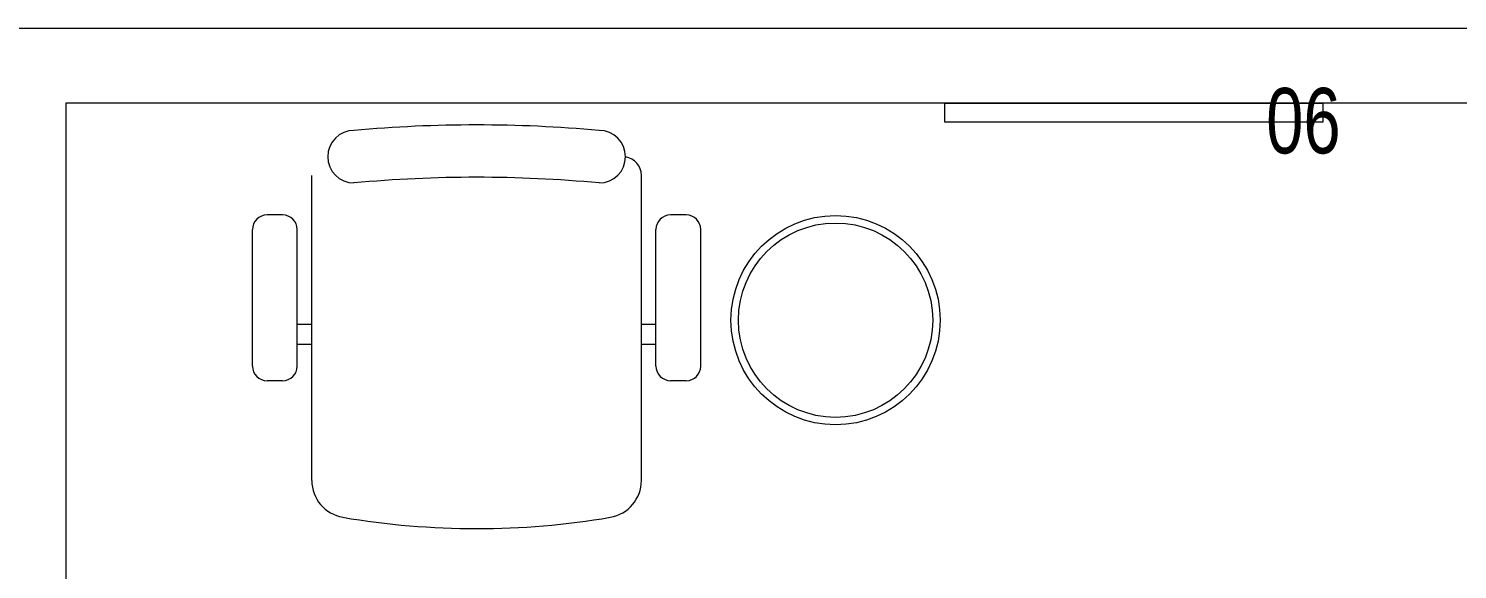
# Model space of a CAD drawing. Header units: inches. Extents: x -246178 to 57169, y -29325 to 19878.
# Drawn here: x 40947 to 42860, y -9471 to -8747 of the extents above; entities that cross this region are included whole.
import ezdxf

# ---------------------------------------------------------------- set-up
doc = ezdxf.new("R2010")
doc.units = ezdxf.units.IN
doc.header["$LTSCALE"] = 25
doc.header["$MEASUREMENT"] = 0
doc.layers.get('0').update_dxf_attribs({"color": 8})
for name, color, linetype, lineweight in [('00-Ground Floor$0$72_EGR_EQP_TAG', 142, 'Continuous', 5), ('00-Ground Floor$0$LOADING', 253, 'Continuous', 5), ('00-Ground Floor$0$NEW Wall', 166, 'Continuous', 5), ('00-Ground Floor$0$Walls', 251, 'Continuous', 5)]:
    doc.layers.add(name, color=color, linetype=linetype, lineweight=lineweight)
doc.styles.add('00-Ground Floor$0$X3G_ENTITY_257CFD', font='swisscl.ttf', dxfattribs={"height": 200})

# ---------------------------------------------------------------- blocks, each defined once
blk = doc.blocks.new('00-Ground Floor$0$WM00001-P')
at = {"layer": '00-Ground Floor$0$LOADING'}
for radius in [0.14, 0.13]:
    blk.add_circle((0, 0), radius, dxfattribs=at)
blk = doc.blocks.new('*X63')
at = {"color": 0}
for p, q in [((5, 3), (5, 3)), ((5, 3), (5, 3)), ((5, 3), (5, 3)), ((5, 3), (5, 3)), ((5, 3), (5, 3)), ((5, 3), (5, 3)), ((5, 3), (5, 3)), ((5, 3), (5, 3)), ((5, 3), (5, 3)), ((5, 3), (5, 3)), ((5, 3), (5, 3)), ((5, 3), (5, 3)), ((5, 3), (5, 3)), ((5, 3), (5, 3)), ((5, 3), (5, 3)), ((5, 3), (5, 3)), ((5, 3), (5, 3)), ((5, 3), (5, 3)), ((5, 3), (5, 3)), ((5, 3), (5, 3)), ((5, 3), (5, 3)), ((5, 3), (5, 3)), ((5, 3), (5, 3)), ((5, 3), (5, 3)), ((5, 3), (5, 3)), ((5, 3), (5, 3)), ((5, 3), (5, 3)), ((5, 3), (5, 3)), ((5, 3), (5, 3)), ((5, 3), (5, 3)), ((5, 3), (5, 3)), ((5, 3), (5, 3)), ((5, 3), (5, 3)), ((5, 3), (5, 3)), ((5, 3), (5, 3)), ((5, 3), (5, 3)), ((5, 3), (5, 3)), ((5, 3), (5, 3)), ((5, 3), (5, 3)), ((5, 3), (5, 3)), ((5, 3), (5, 3)), ((5, 3), (5, 3)), ((5, 3), (5, 3)), ((5, 3), (5, 3)), ((5, 3), (5, 3)), ((5, 3), (5, 3)), ((5, 3), (5, 3)), ((5, 3), (5, 3)), ((5, 3), (5, 3)), ((5, 3), (5, 3)), ((5, 3), (5, 3)), ((5, 3), (5, 3)), ((5, 3), (5, 3)), ((5, 3), (5, 3)), ((5, 3), (5, 3)), ((5, 3), (5, 3)), ((5, 3), (5, 3)), ((5, 3), (5, 3)), ((5, 3), (5, 3)), ((5, 3), (5, 3)), ((5, 3), (5, 3)), ((5, 3), (5, 3)), ((5, 3), (5, 3)), ((5, 3), (5, 3)), ((5, 3), (5, 3)), ((5, 3), (5, 3)), ((6, 3), (5, 3)), ((5, 3), (5, 3)), ((6, 3), (5, 3)), ((5, 3), (5, 3)), ((6, 3), (5, 3)), ((5, 3), (5, 3)), ((6, 3), (5, 3)), ((5, 3), (5, 3)), ((5, 3), (5, 3)), ((5, 3), (5, 3)), ((5, 3), (5, 3)), ((5, 3), (5, 3)), ((5, 3), (5, 3)), ((5, 3), (5, 3)), ((5, 3), (5, 3)), ((5, 3), (5, 3)), ((5, 3), (5, 3)), ((5, 3), (5, 3)), ((5, 3), (5, 3)), ((5, 3), (5, 3)), ((5, 3), (5, 3)), ((5, 3), (5, 3)), ((5, 3), (5, 3)), ((5, 3), (5, 3)), ((5, 3), (5, 3)), ((5, 3), (5, 3)), ((5, 3), (5, 3)), ((5, 3), (5, 3)), ((5, 3), (5, 3)), ((5, 3), (5, 3)), ((6, 3), (6, 3)), ((6, 3), (6, 3)), ((6, 3), (6, 3)), ((6, 3), (6, 3)), ((6, 3), (6, 3)), ((6, 3), (6, 3)), ((6, 3), (6, 3)), ((6, 3), (6, 3)), ((6, 3), (6, 3)), ((6, 3), (6, 3)), ((6, 3), (6, 3)), ((6, 3), (6, 3)), ((6, 3), (6, 3)), ((6, 3), (6, 3)), ((6, 3), (6, 3)), ((6, 3), (6, 3)), ((6, 3), (6, 3)), ((6, 3), (6, 3)), ((6, 3), (6, 3)), ((6, 3), (6, 3)), ((6, 3), (6, 3)), ((6, 3), (6, 3)), ((6, 3), (6, 3)), ((6, 3), (6, 3)), ((6, 3), (6, 3)), ((6, 3), (6, 3)), ((6, 3), (6, 3)), ((6, 3), (6, 3)), ((6, 3), (6, 3)), ((6, 3), (6, 3)), ((6, 3), (6, 3)), ((6, 3), (6, 3)), ((6, 3), (6, 3)), ((6, 3), (6, 3)), ((6, 3), (6, 3)), ((6, 3), (6, 3)), ((6, 3), (6, 3)), ((6, 3), (6, 3)), ((6, 3), (6, 3)), ((6, 3), (6, 3)), ((6, 3), (6, 3)), ((6, 3), (6, 3)), ((6, 3), (6, 3)), ((6, 3), (6, 3)), ((6, 3), (6, 3)), ((6, 3), (6, 3)), ((6, 3), (6, 3)), ((6, 3), (6, 3)), ((6, 3), (6, 3)), ((6, 3), (6, 3)), ((6, 3), (6, 3)), ((6, 3), (6, 3)), ((6, 3), (6, 3)), ((6, 3), (6, 3)), ((6, 3), (6, 3)), ((6, 3), (6, 3)), ((6, 3), (6, 3)), ((6, 3), (6, 3)), ((6, 3), (6, 3)), ((6, 3), (6, 3)), ((6, 3), (6, 3)), ((6, 3), (6, 3)), ((6, 3), (6, 3)), ((6, 3), (6, 3)), ((6, 3), (6, 3)), ((6, 3), (6, 3)), ((6, 3), (6, 3)), ((6, 3), (6, 3)), ((6, 3), (6, 3)), ((6, 3), (6, 3)), ((6, 3), (6, 3)), ((6, 3), (6, 3)), ((6, 3), (6, 3)), ((6, 3), (6, 3)), ((6, 3), (6, 3)), ((6, 3), (6, 3)), ((6, 3), (6, 3)), ((6, 3), (6, 3)), ((6, 3), (6, 3)), ((6, 3), (6, 3)), ((6, 3), (6, 3)), ((6, 3), (6, 3)), ((6, 3), (6, 3)), ((6, 3), (6, 3)), ((6, 3), (6, 3)), ((6, 3), (6, 3)), ((6, 3), (6, 3)), ((6, 3), (6, 3)), ((6, 3), (6, 3)), ((6, 3), (6, 3)), ((6, 3), (6, 3)), ((6, 3), (6, 3)), ((6, 3), (6, 3)), ((6, 3), (6, 3)), ((6, 3), (6, 3)), ((6, 3), (6, 3)), ((6, 3), (6, 3)), ((6, 3), (6, 3)), ((6, 3), (6, 3)), ((6, 3), (6, 3)), ((6, 3), (6, 3)), ((6, 3), (6, 3)), ((6, 3), (6, 3)), ((6, 3), (6, 3)), ((6, 3), (6, 3)), ((6, 3), (6, 3)), ((6, 3), (6, 3)), ((6, 3), (6, 3)), ((6, 3), (6, 3)), ((6, 3), (6, 3)), ((6, 3), (6, 3)), ((6, 3), (6, 3)), ((6, 3), (6, 3)), ((6, 3), (6, 3)), ((6, 3), (6, 3)), ((6, 3), (6, 3)), ((6, 3), (6, 3)), ((6, 3), (6, 3)), ((6, 3), (6, 3)), ((6, 3), (6, 3)), ((6, 3), (6, 3)), ((6, 3), (6, 3)), ((6, 3), (6, 3)), ((6, 3), (6, 3)), ((6, 3), (6, 3)), ((6, 3), (6, 3)), ((6, 3), (6, 3)), ((6, 3), (6, 3)), ((6, 3), (6, 3)), ((6, 3), (6, 3)), ((6, 3), (6, 3)), ((6, 3), (6, 3)), ((6, 3), (6, 3)), ((6, 3), (6, 3)), ((6, 3), (6, 3)), ((6, 3), (6, 3)), ((6, 3), (6, 3)), ((6, 3), (6, 3)), ((6, 3), (6, 3)), ((6, 3), (6, 3)), ((6, 3), (6, 3)), ((6, 3), (6, 3)), ((6, 3), (6, 3)), ((6, 3), (6, 3)), ((6, 3), (6, 3)), ((6, 3), (6, 3)), ((6, 3), (6, 3)), ((6, 3), (6, 3)), ((6, 3), (6, 3)), ((6, 3), (6, 3)), ((6, 3), (6, 3)), ((6, 3), (6, 3)), ((6, 3), (6, 3)), ((6, 3), (6, 3)), ((6, 3), (6, 3)), ((6, 3), (6, 3)), ((6, 3), (6, 3)), ((6, 3), (6, 3)), ((6, 3), (6, 3)), ((6, 3), (6, 3)), ((6, 3), (6, 3)), ((6, 3), (6, 3)), ((6, 3), (6, 3)), ((6, 3), (6, 3)), ((6, 3), (6, 3)), ((6, 3), (6, 3)), ((6, 3), (6, 3)), ((6, 3), (6, 3)), ((6, 3), (6, 3)), ((6, 3), (6, 3)), ((6, 3), (6, 3)), ((6, 3), (6, 3)), ((6, 3), (6, 3)), ((6, 3), (6, 3)), ((6, 3), (6, 3)), ((6, 3), (6, 3)), ((6, 3), (6, 3)), ((6, 3), (6, 3)), ((6, 3), (6, 3)), ((6, 3), (6, 3)), ((6, 3), (6, 3)), ((6, 3), (6, 3)), ((6, 3), (6, 3)), ((6, 3), (6, 3)), ((6, 3), (6, 3)), ((6, 3), (6, 3)), ((6, 3), (6, 3)), ((6, 3), (6, 3)), ((6, 3), (6, 3)), ((6, 3), (6, 3)), ((6, 3), (6, 3)), ((6, 3), (6, 3)), ((6, 3), (6, 3)), ((6, 3), (6, 3)), ((6, 3), (6, 3)), ((6, 3), (6, 3)), ((6, 3), (6, 3)), ((6, 3), (6, 3)), ((6, 3), (6, 3)), ((6, 3), (6, 3)), ((6, 3), (6, 3)), ((6, 3), (6, 3)), ((6, 3), (6, 3)), ((6, 3), (6, 3)), ((6, 3), (5, 3)), ((6, 3), (5, 3)), ((6, 3), (5, 3)), ((6, 3), (5, 3)), ((6, 3), (5, 3)), ((6, 3), (6, 3)), ((6, 3), (6, 3)), ((6, 3), (6, 3)), ((6, 3), (6, 3)), ((6, 3), (6, 3)), ((6, 3), (6, 3)), ((6, 3), (6, 3)), ((6, 3), (6, 3)), ((6, 3), (6, 3)), ((6, 3), (6, 3)), ((6, 3), (6, 3)), ((6, 3), (6, 3)), ((6, 3), (6, 3)), ((6, 3), (6, 3)), ((6, 3), (6, 3)), ((6, 3), (6, 3)), ((6, 3), (6, 3)), ((6, 3), (6, 3)), ((6, 3), (6, 3)), ((6, 3), (6, 3)), ((6, 3), (6, 3)), ((6, 3), (6, 3)), ((6, 3), (6, 3)), ((6, 3), (6, 3)), ((6, 3), (6, 3)), ((6, 3), (6, 3)), ((6, 3), (6, 3)), ((6, 3), (6, 3)), ((6, 3), (6, 3)), ((6, 3), (6, 3)), ((6, 3), (6, 3)), ((6, 3), (6, 3)), ((6, 3), (6, 3)), ((6, 3), (6, 3)), ((6, 3), (6, 3)), ((6, 3), (6, 3)), ((6, 3), (6, 3)), ((6, 3), (6, 3)), ((6, 3), (6, 3)), ((6, 3), (6, 3)), ((6, 3), (6, 3)), ((6, 3), (6, 3)), ((6, 3), (6, 3)), ((6, 3), (6, 3)), ((6, 3), (6, 3)), ((6, 3), (6, 3)), ((6, 3), (6, 3)), ((6, 3), (6, 3)), ((6, 3), (6, 3)), ((6, 3), (6, 3)), ((6, 3), (6, 3)), ((6, 3), (6, 3)), ((6, 3), (6, 3)), ((6, 3), (6, 3)), ((6, 3), (6, 3)), ((6, 3), (6, 3)), ((6, 3), (6, 3)), ((6, 3), (6, 3)), ((6, 3), (6, 3)), ((6, 3), (6, 3)), ((6, 3), (6, 3)), ((6, 3), (6, 3)), ((6, 3), (6, 3)), ((6, 3), (6, 3)), ((6, 3), (6, 3)), ((6, 3), (6, 3)), ((6, 3), (6, 3)), ((6, 3), (6, 3)), ((6, 3), (6, 3)), ((6, 3), (6, 3)), ((6, 3), (6, 3)), ((6, 3), (6, 3)), ((6, 3), (6, 3)), ((6, 3), (6, 3)), ((6, 3), (6, 3)), ((6, 3), (6, 3)), ((6, 3), (6, 3)), ((6, 3), (6, 3)), ((6, 3), (6, 3)), ((6, 3), (6, 3)), ((6, 3), (6, 3)), ((6, 3), (6, 3)), ((6, 3), (6, 3)), ((6, 3), (6, 3)), ((6, 3), (6, 3)), ((6, 3), (6, 3)), ((6, 3), (6, 3)), ((6, 3), (6, 3)), ((6, 3), (6, 3)), ((6, 3), (6, 3)), ((6, 3), (6, 3)), ((6, 3), (6, 3)), ((6, 3), (6, 3)), ((6, 3), (6, 3)), ((6, 3), (6, 3)), ((6, 3), (6, 3)), ((6, 3), (6, 3)), ((6, 3), (6, 3)), ((6, 3), (6, 3)), ((6, 3), (6, 3)), ((6, 3), (6, 3)), ((6, 3), (6, 3)), ((6, 3), (6, 3)), ((6, 3), (6, 3)), ((6, 3), (6, 3)), ((6, 3), (6, 3)), ((6, 3), (6, 3)), ((6, 3), (6, 3)), ((6, 3), (6, 3)), ((6, 3), (6, 3)), ((6, 3), (6, 3)), ((6, 3), (6, 3)), ((6, 3), (6, 3)), ((6, 3), (6, 3)), ((6, 3), (6, 3)), ((6, 3), (6, 3)), ((6, 3), (6, 3)), ((6, 3), (6, 3)), ((6, 3), (6, 3)), ((6, 3), (6, 3)), ((6, 3), (6, 3)), ((6, 3), (6, 3)), ((6, 3), (6, 3)), ((6, 3), (6, 3)), ((6, 3), (6, 3)), ((6, 3), (6, 3)), ((6, 3), (6, 3)), ((6, 3), (6, 3)), ((6, 3), (6, 3)), ((6, 3), (6, 3)), ((6, 3), (6, 3)), ((6, 3), (6, 3)), ((6, 3), (6, 3)), ((6, 3), (6, 3)), ((6, 3), (6, 3)), ((6, 3), (6, 3)), ((6, 3), (6, 3)), ((6, 3), (6, 3)), ((6, 3), (6, 3)), ((6, 3), (6, 3)), ((6, 3), (6, 3)), ((6, 3), (6, 3)), ((6, 3), (6, 3)), ((6, 3), (6, 3)), ((6, 3), (6, 3)), ((6, 3), (6, 3)), ((6, 3), (6, 3)), ((6, 3), (6, 3)), ((6, 3), (6, 3)), ((6, 3), (6, 3)), ((6, 3), (6, 3)), ((6, 3), (6, 3)), ((6, 3), (6, 3)), ((6, 3), (6, 3)), ((6, 3), (6, 3)), ((6, 3), (6, 3)), ((6, 3), (6, 3)), ((6, 3), (6, 3)), ((6, 3), (6, 3)), ((6, 3), (6, 3)), ((6, 3), (6, 3)), ((6, 3), (6, 3)), ((6, 3), (6, 3)), ((6, 3), (6, 3)), ((6, 3), (6, 3)), ((6, 3), (6, 3)), ((6, 3), (6, 3)), ((6, 3), (6, 3)), ((6, 3), (6, 3)), ((6, 3), (6, 3)), ((6, 3), (6, 3)), ((6, 3), (6, 3)), ((6, 3), (6, 3)), ((6, 3), (6, 3)), ((6, 3), (6, 3)), ((6, 3), (6, 3)), ((6, 3), (6, 3)), ((6, 3), (6, 3)), ((6, 3), (6, 3)), ((6, 3), (6, 3)), ((6, 3), (6, 3)), ((6, 3), (6, 3)), ((6, 3), (6, 3)), ((6, 3), (6, 3)), ((6, 3), (6, 3)), ((6, 3), (6, 3)), ((6, 3), (6, 3)), ((6, 3), (6, 3)), ((6, 3), (6, 3)), ((6, 3), (6, 3)), ((6, 3), (6, 3)), ((6, 3), (6, 3)), ((6, 3), (6, 3)), ((6, 3), (6, 3)), ((6, 3), (6, 3)), ((6, 3), (6, 3)), ((6, 3), (6, 3)), ((6, 3), (6, 3)), ((6, 3), (6, 3)), ((6, 3), (6, 3)), ((6, 3), (6, 3)), ((6, 3), (6, 3)), ((6, 3), (6, 3)), ((6, 3), (6, 3)), ((6, 3), (6, 3)), ((6, 3), (6, 3)), ((6, 3), (6, 3)), ((6, 3), (6, 3)), ((6, 3), (6, 3)), ((6, 3), (6, 3)), ((6, 3), (6, 3)), ((6, 3), (6, 3)), ((6, 3), (6, 3)), ((6, 3), (6, 3)), ((6, 3), (6, 3)), ((6, 3), (6, 3)), ((6, 3), (6, 3)), ((6, 3), (6, 3)), ((6, 3), (6, 3)), ((6, 3), (6, 3)), ((6, 3), (6, 3)), ((6, 3), (6, 3)), ((6, 3), (6, 3)), ((6, 3), (6, 3)), ((6, 3), (6, 3)), ((6, 3), (6, 3)), ((6, 3), (6, 3)), ((6, 3), (6, 3)), ((6, 3), (6, 3)), ((6, 3), (6, 3)), ((6, 3), (6, 3)), ((6, 3), (6, 3)), ((6, 3), (6, 3)), ((6, 3), (6, 3)), ((6, 3), (6, 3)), ((6, 3), (6, 3)), ((6, 3), (6, 3)), ((6, 3), (6, 3)), ((6, 3), (6, 3)), ((6, 3), (6, 3)), ((6, 3), (6, 3)), ((6, 3), (6, 3)), ((6, 3), (6, 3)), ((6, 3), (6, 3)), ((6, 3), (6, 3)), ((6, 3), (6, 3)), ((6, 3), (6, 3)), ((6, 3), (6, 3)), ((6, 3), (6, 3)), ((6, 3), (6, 3)), ((6, 3), (6, 3)), ((6, 3), (6, 3)), ((6, 3), (6, 3)), ((6, 3), (6, 3)), ((6, 3), (6, 3)), ((6, 3), (6, 3)), ((6, 3), (6, 3)), ((6, 3), (6, 3)), ((6, 3), (6, 3)), ((6, 3), (6, 3)), ((6, 3), (6, 3)), ((6, 3), (6, 3)), ((6, 3), (6, 3)), ((6, 3), (6, 3)), ((6, 3), (6, 3)), ((6, 3), (6, 3)), ((6, 3), (6, 3)), ((6, 3), (6, 3)), ((6, 3), (6, 3)), ((6, 3), (6, 3)), ((6, 3), (6, 3)), ((6, 3), (6, 3)), ((6, 3), (6, 3)), ((6, 3), (6, 3)), ((6, 3), (6, 3)), ((6, 3), (6, 3)), ((6, 3), (6, 3)), ((6, 3), (6, 3)), ((6, 3), (6, 3)), ((6, 3), (6, 3)), ((6, 3), (6, 3)), ((6, 3), (6, 3)), ((6, 3), (6, 3)), ((6, 3), (6, 3)), ((6, 3), (6, 3)), ((6, 3), (6, 3)), ((6, 3), (6, 3)), ((6, 3), (6, 3)), ((6, 3), (6, 3)), ((6, 3), (6, 3)), ((6, 3), (6, 3)), ((6, 3), (6, 3)), ((6, 3), (6, 3)), ((6, 3), (6, 3)), ((6, 3), (6, 3)), ((6, 3), (6, 3)), ((6, 3), (6, 3)), ((6, 3), (6, 3)), ((6, 3), (6, 3)), ((6, 3), (6, 3)), ((6, 3), (6, 3)), ((6, 3), (6, 3)), ((6, 3), (6, 3)), ((6, 3), (6, 3)), ((6, 3), (6, 3)), ((6, 3), (6, 3)), ((6, 3), (6, 3)), ((6, 3), (6, 3)), ((6, 3), (6, 3)), ((6, 3), (6, 3)), ((6, 3), (6, 3)), ((6, 3), (6, 3)), ((6, 3), (6, 3)), ((6, 3), (6, 3)), ((6, 3), (6, 3)), ((6, 3), (6, 3)), ((6, 3), (6, 3))]:
    blk.add_line(p, q, dxfattribs=at)
blk = doc.blocks.new('*X64')
at = {"color": 0}
for p, q in [((13, 1), (13, 1)), ((13, 1), (13, 1)), ((13, 1), (13, 1)), ((13, 1), (13, 1)), ((13, 1), (13, 1)), ((13, 1), (13, 1)), ((13, 1), (13, 1)), ((13, 1), (13, 1)), ((13, 1), (13, 1)), ((13, 1), (13, 1)), ((13, 1), (13, 1)), ((13, 1), (13, 1)), ((13, 1), (13, 1)), ((13, 1), (13, 1)), ((13, 1), (13, 1)), ((13, 1), (14, 1)), ((13, 1), (14, 1)), ((13, 1), (14, 1)), ((13, 1), (13, 1)), ((13, 1), (13, 1)), ((13, 1), (13, 1)), ((13, 1), (13, 1)), ((13, 1), (13, 1)), ((13, 1), (13, 1)), ((13, 1), (13, 1)), ((13, 1), (13, 1)), ((13, 1), (13, 1)), ((13, 1), (13, 1)), ((13, 1), (13, 1)), ((13, 1), (13, 1)), ((13, 1), (13, 1)), ((13, 1), (13, 1)), ((13, 1), (13, 1)), ((13, 1), (13, 1)), ((13, 1), (13, 1)), ((13, 1), (13, 1)), ((13, 1), (13, 1)), ((13, 1), (13, 1)), ((13, 1), (13, 1)), ((13, 1), (13, 1)), ((13, 1), (13, 1)), ((13, 1), (13, 1)), ((13, 1), (13, 1)), ((13, 1), (13, 1)), ((13, 1), (13, 1)), ((13, 1), (13, 1)), ((13, 1), (13, 1)), ((13, 1), (13, 1)), ((13, 1), (13, 1)), ((13, 1), (13, 1)), ((13, 1), (13, 1)), ((13, 1), (13, 1)), ((13, 1), (13, 1)), ((13, 1), (13, 1)), ((13, 1), (13, 1)), ((13, 1), (13, 1)), ((13, 1), (13, 1)), ((13, 1), (13, 1)), ((13, 1), (13, 1)), ((13, 1), (13, 1)), ((13, 1), (13, 1)), ((13, 1), (13, 1)), ((13, 1), (13, 1)), ((13, 1), (13, 1)), ((13, 1), (13, 1)), ((13, 1), (13, 1)), ((13, 1), (13, 1)), ((13, 1), (13, 1)), ((13, 1), (13, 1)), ((13, 1), (13, 1)), ((13, 1), (13, 1)), ((13, 1), (13, 1)), ((13, 1), (13, 1)), ((13, 1), (13, 1)), ((13, 1), (13, 1)), ((13, 1), (13, 1)), ((13, 1), (13, 1)), ((13, 1), (13, 1)), ((13, 1), (13, 1)), ((13, 1), (13, 1)), ((13, 1), (13, 1)), ((13, 1), (13, 1)), ((13, 1), (13, 1)), ((13, 1), (13, 1)), ((13, 1), (13, 1)), ((13, 1), (13, 1)), ((13, 1), (13, 1)), ((13, 1), (13, 1)), ((13, 1), (13, 1)), ((13, 1), (13, 1)), ((13, 1), (13, 1)), ((13, 1), (13, 1)), ((13, 1), (13, 1)), ((13, 1), (13, 1)), ((13, 1), (13, 1)), ((13, 1), (13, 1)), ((13, 1), (13, 1)), ((13, 1), (13, 1)), ((13, 1), (13, 1)), ((13, 1), (13, 1)), ((13, 1), (13, 1)), ((13, 1), (13, 1)), ((13, 1), (13, 1)), ((13, 1), (13, 1)), ((13, 1), (13, 1)), ((13, 1), (13, 1)), ((13, 1), (13, 1)), ((13, 1), (13, 1)), ((13, 1), (13, 1)), ((13, 1), (13, 1)), ((13, 1), (13, 1)), ((13, 1), (13, 1)), ((13, 1), (13, 1)), ((13, 1), (13, 1)), ((13, 1), (13, 1)), ((13, 1), (13, 1)), ((13, 1), (13, 1)), ((13, 1), (13, 1)), ((13, 1), (13, 1)), ((13, 1), (13, 1)), ((13, 1), (13, 1)), ((13, 1), (13, 1)), ((13, 1), (13, 1)), ((13, 1), (14, 1)), ((13, 0), (13, 0)), ((13, 0), (13, 0)), ((13, 0), (13, 0)), ((13, 0), (13, 0)), ((13, 0), (13, 0)), ((13, 0), (13, 0)), ((13, 0), (13, 0)), ((13, 0), (13, 0)), ((13, 0), (13, 0)), ((13, 0), (13, 0)), ((13, 0), (13, 0)), ((13, 0), (13, 0)), ((13, 0), (13, 0)), ((13, 0), (13, 0)), ((13, 0), (13, 0)), ((13, 0), (13, 0)), ((13, 0), (13, 0)), ((13, 0), (13, 0)), ((13, 0), (13, 0)), ((13, 0), (13, 0)), ((13, 0), (13, 0)), ((13, 0), (13, 0)), ((13, 0), (13, 0)), ((13, 0), (13, 0)), ((13, 0), (13, 0)), ((13, 0), (13, 0)), ((13, 0), (13, 0)), ((13, 0), (13, 0)), ((13, 0), (13, 0)), ((13, 0), (13, 0)), ((13, 0), (13, 0)), ((13, 0), (13, 0)), ((13, 0), (13, 0)), ((13, 0), (13, 0)), ((13, 0), (13, 0)), ((13, 0), (13, 0)), ((13, 0), (13, 0)), ((13, 0), (13, 0)), ((13, 0), (13, 0)), ((13, 0), (13, 0)), ((13, 0), (13, 0)), ((13, 0), (13, 0)), ((13, 0), (13, 0)), ((13, 0), (13, 0)), ((13, 0), (13, 0)), ((13, 0), (13, 0)), ((13, 0), (13, 0)), ((13, 0), (13, 0)), ((13, 0), (14, 0)), ((13, 0), (14, 0)), ((13, 0), (13, 0)), ((13, 0), (14, 0)), ((14, 1), (14, 1)), ((14, 1), (14, 1)), ((14, 1), (14, 1)), ((14, 1), (14, 1)), ((14, 1), (14, 1)), ((14, 1), (14, 1)), ((14, 1), (14, 1)), ((14, 1), (14, 1)), ((14, 1), (14, 1)), ((14, 1), (14, 1)), ((14, 1), (14, 1)), ((14, 1), (14, 1)), ((14, 1), (14, 1)), ((14, 1), (14, 1)), ((14, 1), (14, 1)), ((14, 1), (14, 1)), ((14, 1), (14, 1)), ((14, 1), (14, 1)), ((14, 1), (14, 1)), ((14, 1), (14, 1)), ((14, 1), (14, 1)), ((14, 1), (14, 1)), ((14, 1), (14, 1)), ((14, 1), (14, 1)), ((14, 1), (14, 1)), ((14, 1), (14, 1)), ((14, 1), (14, 1)), ((14, 1), (14, 1)), ((14, 1), (14, 1)), ((14, 1), (14, 1)), ((14, 1), (14, 1)), ((14, 1), (14, 1)), ((14, 1), (14, 1)), ((14, 1), (14, 1)), ((14, 1), (14, 1)), ((14, 1), (14, 1)), ((14, 1), (14, 1)), ((14, 1), (14, 1)), ((14, 1), (14, 1)), ((14, 1), (14, 1)), ((14, 1), (14, 1)), ((14, 1), (14, 1)), ((14, 1), (14, 1)), ((14, 1), (14, 1)), ((14, 1), (14, 1)), ((14, 1), (14, 1)), ((14, 1), (14, 1)), ((14, 1), (14, 1)), ((14, 1), (14, 1)), ((14, 1), (14, 1)), ((14, 1), (14, 1)), ((14, 1), (14, 1)), ((14, 1), (14, 1)), ((14, 1), (14, 1)), ((14, 1), (14, 1)), ((14, 1), (14, 1)), ((14, 1), (14, 1)), ((14, 1), (14, 1)), ((14, 1), (14, 1)), ((14, 1), (14, 1)), ((14, 1), (14, 1)), ((14, 1), (14, 1)), ((14, 1), (14, 1)), ((14, 1), (14, 1)), ((14, 1), (14, 1)), ((14, 1), (14, 1)), ((14, 1), (14, 1)), ((14, 1), (14, 1)), ((14, 1), (14, 1)), ((14, 1), (14, 1)), ((14, 1), (14, 1)), ((14, 1), (14, 1)), ((14, 1), (14, 1)), ((14, 1), (14, 1)), ((14, 1), (14, 1)), ((14, 1), (14, 1)), ((14, 1), (14, 1)), ((14, 1), (14, 1)), ((14, 1), (14, 1)), ((14, 1), (14, 1)), ((14, 1), (14, 1)), ((14, 1), (14, 1)), ((14, 1), (14, 1)), ((14, 1), (14, 1)), ((14, 1), (14, 1)), ((14, 1), (14, 1)), ((14, 1), (14, 1)), ((14, 1), (14, 1)), ((14, 1), (14, 1)), ((14, 1), (14, 1)), ((14, 1), (14, 1)), ((14, 1), (14, 1)), ((14, 1), (14, 1)), ((14, 1), (14, 1)), ((14, 0), (14, 0)), ((14, 0), (14, 0)), ((14, 0), (14, 0)), ((14, 0), (14, 0)), ((14, 0), (14, 0)), ((14, 0), (14, 0)), ((14, 0), (14, 0)), ((14, 0), (14, 0)), ((14, 0), (14, 0)), ((14, 0), (14, 0)), ((14, 0), (14, 0)), ((14, 0), (14, 0)), ((14, 0), (14, 0)), ((14, 0), (14, 0)), ((14, 0), (14, 0)), ((14, 0), (14, 0)), ((14, 0), (14, 0)), ((14, 0), (14, 0)), ((14, 0), (14, 0)), ((14, 0), (14, 0)), ((14, 0), (14, 0)), ((14, 0), (14, 0)), ((14, 0), (14, 0)), ((14, 0), (14, 0)), ((14, 0), (14, 0)), ((14, 0), (14, 0)), ((14, 0), (14, 0)), ((14, 0), (14, 0)), ((14, 0), (14, 0)), ((14, 0), (14, 0)), ((14, 0), (14, 0)), ((14, 0), (14, 0)), ((14, 0), (14, 0)), ((14, 0), (14, 0)), ((14, 0), (14, 0)), ((14, 0), (14, 0)), ((14, 0), (14, 0)), ((14, 0), (14, 0)), ((14, 0), (14, 0)), ((14, 0), (14, 0)), ((14, 0), (14, 0)), ((14, 0), (14, 0)), ((14, 0), (14, 0)), ((14, 0), (14, 0)), ((14, 0), (14, 0)), ((14, 0), (14, 0)), ((14, 0), (14, 0)), ((14, 0), (14, 0)), ((13, 0), (13, 0)), ((13, 0), (14, 0)), ((13, 0), (13, 0)), ((13, 0), (14, 0)), ((13, 0), (13, 0)), ((13, 0), (14, 0)), ((13, 0), (13, 0)), ((13, 0), (13, 0)), ((13, 0), (13, 0)), ((13, 0), (13, 0)), ((13, 0), (14, 0)), ((13, 0), (13, 0)), ((13, 0), (14, 0)), ((13, 0), (13, 0)), ((13, 0), (14, 0)), ((13, 0), (13, 0)), ((13, 0), (14, 0)), ((13, 0), (13, 0)), ((13, 0), (14, 0)), ((13, 0), (13, 0)), ((13, 0), (14, 0)), ((13, 0), (13, 0)), ((13, 0), (14, 0)), ((13, 0), (13, 0)), ((13, 0), (13, 0)), ((13, 0), (13, 0)), ((13, 0), (14, 0)), ((13, 0), (13, 0)), ((13, 0), (14, 0)), ((13, 0), (13, 0)), ((13, 0), (14, 0)), ((13, 0), (13, 0)), ((13, 0), (14, 0)), ((13, 0), (13, 0)), ((13, 0), (13, 0)), ((13, 0), (13, 0)), ((13, 0), (13, 0)), ((13, 0), (13, 0)), ((13, 0), (13, 0)), ((13, 0), (13, 0)), ((13, 0), (13, 0)), ((13, 0), (13, 0)), ((13, 0), (13, 0)), ((13, 0), (13, 0)), ((13, 0), (13, 0)), ((13, 0), (13, 0)), ((13, 0), (13, 0)), ((13, 0), (13, 0)), ((13, 0), (13, 0)), ((13, 0), (13, 0)), ((13, 0), (13, 0)), ((13, 0), (13, 0)), ((13, 0), (13, 0)), ((13, 0), (13, 0)), ((13, 0), (13, 0)), ((13, 0), (13, 0)), ((13, 0), (13, 0)), ((13, 0), (13, 0)), ((13, 0), (13, 0)), ((13, 0), (13, 0)), ((13, 0), (13, 0)), ((13, 0), (13, 0)), ((13, 0), (13, 0)), ((13, 0), (13, 0)), ((13, -1), (13, -1)), ((13, -1), (13, -1)), ((13, -1), (13, -1)), ((13, -1), (13, -1)), ((13, -1), (13, -1)), ((13, -1), (14, -1)), ((13, -1), (13, -1)), ((14, 0), (14, 0)), ((14, 0), (14, 0)), ((14, 0), (14, 0)), ((14, 0), (14, 0)), ((14, 0), (14, 0)), ((14, 0), (14, 0)), ((14, 0), (14, 0)), ((14, 0), (14, 0)), ((14, 0), (14, 0)), ((14, 0), (14, 0)), ((14, 0), (14, 0)), ((14, 0), (14, 0)), ((14, 0), (14, 0)), ((14, 0), (14, 0)), ((14, 0), (14, 0)), ((13, 0), (14, 0)), ((14, 0), (14, 0)), ((14, 0), (14, 0)), ((14, 0), (14, 0)), ((14, 0), (14, 0)), ((14, 0), (14, 0)), ((14, 0), (14, 0)), ((14, 0), (14, 0)), ((14, 0), (14, 0)), ((14, 0), (14, 0)), ((14, 0), (14, 0)), ((14, 0), (14, 0)), ((14, 0), (14, 0)), ((14, 0), (14, 0)), ((14, 0), (14, 0)), ((14, 0), (14, 0)), ((14, 0), (14, 0)), ((14, 0), (14, 0)), ((14, 0), (14, 0)), ((14, 0), (14, 0)), ((14, 0), (14, 0)), ((14, 0), (14, 0)), ((14, 0), (14, 0)), ((14, 0), (14, 0)), ((14, 0), (14, 0)), ((14, 0), (14, 0)), ((14, 0), (14, 0)), ((14, 0), (14, 0)), ((14, 0), (14, 0)), ((14, 0), (14, 0)), ((14, 0), (14, 0)), ((14, 0), (14, 0)), ((14, 0), (14, 0)), ((14, 0), (14, 0)), ((14, 0), (14, 0)), ((14, -1), (14, -1)), ((14, -1), (14, -1)), ((14, -1), (14, -1)), ((14, -1), (14, -1)), ((14, -1), (14, -1))]:
    blk.add_line(p, q, dxfattribs=at)
blk = doc.blocks.new('00-Ground Floor$0$GF21018-P')
at = {"color": 0}
for p, q in [((-0.2207, 0.4756), (-0.2207, 0.0675)), ((0.2205, 0.4756), (0.2205, 0.0675)), ((-0.2806, 0.3422), (-0.2598, 0.3422)), ((0.2596, 0.3422), (0.2804, 0.3422)), ((-0.3002, 0.3226), (-0.3002, 0.14)), ((-0.2402, 0.3226), (-0.2402, 0.14)), ((0.24, 0.3226), (0.24, 0.14)), ((0.3, 0.3226), (0.3, 0.14)), ((-0.2402, 0.2937), (-0.2207, 0.2937)), ((0.2205, 0.2937), (0.24, 0.2937)), ((-0.2402, 0.2671), (-0.2207, 0.2671)), ((0.2205, 0.2671), (0.24, 0.2671)), ((-0.2806, 0.1204), (-0.2598, 0.1204)), ((0.2596, 0.1204), (0.2804, 0.1204))]:
    blk.add_line(p, q, dxfattribs=at)
for points in [[(0.24, 0.2937), (0.24, 0.2937), (0.24, 0.2937), (0.24, 0.2937), (0.24, 0.2937), (0.24, 0.2937), (0.24, 0.2937), (0.24, 0.2937), (0.24, 0.2937), (0.24, 0.2937), (0.24, 0.2937), (0.24, 0.2937), (0.24, 0.2937), (0.24, 0.2937), (0.24, 0.2937), (0.24, 0.2937), (0.24, 0.2937), (0.24, 0.2937), (0.24, 0.2937), (0.24, 0.2937), (0.24, 0.2937), (0.24, 0.2937), (0.24, 0.2937), (0.24, 0.2937), (0.24, 0.2937), (0.24, 0.2937), (0.24, 0.2937), (0.24, 0.2937), (0.24, 0.2937), (0.24, 0.2937), (0.24, 0.2937), (0.24, 0.2937), (0.24, 0.2937), (0.24, 0.2937), (0.24, 0.2937), (0.24, 0.2937), (0.24, 0.2937), (0.24, 0.2937), (0.24, 0.2937), (0.24, 0.2937), (0.24, 0.2937), (0.24, 0.2937), (0.24, 0.2937), (0.24, 0.2937), (0.24, 0.2937), (0.24, 0.2937), (0.24, 0.2937), (0.24, 0.2937), (0.24, 0.2937), (0.24, 0.2937), (0.24, 0.2937), (0.24, 0.2937), (0.24, 0.2937), (0.24, 0.2937), (0.24, 0.2937), (0.24, 0.2937), (0.24, 0.2937), (0.24, 0.2937), (0.24, 0.2937), (0.24, 0.2937), (0.24, 0.2937), (0.24, 0.2937), (0.24, 0.2937), (0.24, 0.2937), (0.24, 0.2937), (0.24, 0.2937), (0.24, 0.2937), (0.24, 0.2937), (0.24, 0.2937), (0.24, 0.2937), (0.24, 0.2937), (0.24, 0.2937), (0.24, 0.2937), (0.24, 0.2937), (0.24, 0.2937), (0.24, 0.2937), (0.24, 0.2937), (0.24, 0.2937), (0.24, 0.2937), (0.24, 0.2937), (0.24, 0.2937), (0.24, 0.2937), (0.24, 0.2937), (0.24, 0.2937), (0.24, 0.2937), (0.24, 0.2937), (0.24, 0.2937), (0.24, 0.2937), (0.24, 0.2937), (0.24, 0.2937), (0.24, 0.2937), (0.24, 0.2937), (0.24, 0.2937), (0.24, 0.2937), (0.24, 0.2937), (0.24, 0.2937), (0.24, 0.2937), (0.24, 0.2937), (0.24, 0.2937), (0.24, 0.2937), (0.24, 0.2937), (0.24, 0.2937), (0.24, 0.2937), (0.24, 0.2937), (0.24, 0.2937), (0.24, 0.2937), (0.24, 0.2937), (0.24, 0.2937), (0.24, 0.2937), (0.24, 0.2937), (0.24, 0.2937), (0.24, 0.2937), (0.24, 0.2937), (0.24, 0.2937), (0.24, 0.2937), (0.24, 0.2937), (0.24, 0.2937), (0.24, 0.2937), (0.24, 0.2937), (0.24, 0.2937), (0.24, 0.2937), (0.24, 0.2937), (0.24, 0.2937), (0.24, 0.2937), (0.24, 0.2937), (0.24, 0.2937), (0.24, 0.2937), (0.24, 0.2937), (0.24, 0.2937), (0.24, 0.2937), (0.24, 0.2937), (0.24, 0.2937), (0.24, 0.2937), (0.24, 0.2937), (0.24, 0.2937), (0.24, 0.2937), (0.24, 0.2937), (0.24, 0.2937), (0.24, 0.2937), (0.24, 0.2937), (0.24, 0.2937), (0.24, 0.2937), (0.24, 0.2937), (0.24, 0.2937), (0.24, 0.2937), (0.24, 0.2937), (0.24, 0.2937), (0.24, 0.2937), (0.24, 0.2937), (0.24, 0.2937), (0.24, 0.2937), (0.24, 0.2937), (0.24, 0.2937), (0.24, 0.2937), (0.24, 0.2937), (0.24, 0.2937), (0.24, 0.2937), (0.24, 0.2937), (0.24, 0.2937), (0.24, 0.2937), (0.24, 0.2937), (0.24, 0.2937), (0.24, 0.2937), (0.24, 0.2937), (0.24, 0.2937), (0.24, 0.2937), (0.24, 0.2937), (0.24, 0.2937), (0.24, 0.2937), (0.24, 0.2937), (0.24, 0.2937), (0.24, 0.2937), (0.24, 0.2937), (0.24, 0.2937), (0.24, 0.2937), (0.24, 0.2937), (0.24, 0.2937), (0.24, 0.2937), (0.24, 0.2937), (0.24, 0.2937), (0.24, 0.2937), (0.24, 0.2937), (0.24, 0.2937), (0.24, 0.2937), (0.24, 0.2937), (0.24, 0.2937), (0.24, 0.2937), (0.24, 0.2937), (0.24, 0.2937), (0.24, 0.2937), (0.24, 0.2937), (0.24, 0.2937), (0.24, 0.2937), (0.24, 0.2937), (0.24, 0.2937), (0.24, 0.2937), (0.24, 0.2937), (0.24, 0.2937), (0.24, 0.2937), (0.24, 0.2937), (0.24, 0.2937), (0.24, 0.2937), (0.24, 0.2937), (0.24, 0.2937), (0.24, 0.2937), (0.24, 0.2937), (0.24, 0.2937), (0.24, 0.2937), (0.24, 0.2937), (0.24, 0.2937), (0.24, 0.2937), (0.24, 0.2937), (0.24, 0.2937), (0.24, 0.2937), (0.24, 0.2937), (0.24, 0.2937), (0.24, 0.2937), (0.24, 0.2937), (0.24, 0.2937), (0.24, 0.2937), (0.24, 0.2937), (0.24, 0.2937), (0.24, 0.2937), (0.24, 0.2937), (0.24, 0.2937), (0.24, 0.2937), (0.24, 0.2937), (0.24, 0.2937), (0.24, 0.2937), (0.24, 0.2937), (0.24, 0.2937), (0.24, 0.2937), (0.24, 0.2937), (0.24, 0.2937), (0.24, 0.2937), (0.24, 0.2937), (0.24, 0.2937), (0.24, 0.2937), (0.24, 0.2937), (0.24, 0.2937), (0.24, 0.2937), (0.24, 0.2937), (0.24, 0.2937), (0.24, 0.2937), (0.24, 0.2937), (0.24, 0.2937), (0.24, 0.2937), (0.24, 0.2937), (0.24, 0.2937), (0.24, 0.2937), (0.24, 0.2937), (0.24, 0.2937), (0.24, 0.2937), (0.24, 0.2937), (0.24, 0.2937), (0.24, 0.2937), (0.24, 0.2937), (0.24, 0.2937), (0.24, 0.2937), (0.24, 0.2937), (0.24, 0.2937), (0.24, 0.2937), (0.24, 0.2937), (0.24, 0.2937), (0.24, 0.2937), (0.24, 0.2937), (0.24, 0.2937), (0.24, 0.2937), (0.24, 0.2937), (0.24, 0.2937), (0.24, 0.2937), (0.24, 0.2937), (0.24, 0.2937), (0.24, 0.2937), (0.24, 0.2937), (0.24, 0.2937), (0.24, 0.2937)], [(0.24, 0.2937), (0.24, 0.2937), (0.24, 0.2937), (0.24, 0.2937), (0.24, 0.2937), (0.24, 0.2937), (0.24, 0.2937), (0.24, 0.2937), (0.24, 0.2937), (0.24, 0.2937), (0.24, 0.2937), (0.24, 0.2937), (0.24, 0.2937), (0.24, 0.2937), (0.24, 0.2937), (0.24, 0.2937), (0.24, 0.2937), (0.24, 0.2937), (0.24, 0.2937), (0.24, 0.2937), (0.24, 0.2937), (0.24, 0.2937), (0.24, 0.2937), (0.24, 0.2937), (0.24, 0.2937), (0.24, 0.2937), (0.24, 0.2937), (0.24, 0.2937), (0.24, 0.2937), (0.24, 0.2937), (0.24, 0.2937), (0.24, 0.2937), (0.24, 0.2937), (0.24, 0.2937), (0.24, 0.2937), (0.24, 0.2937), (0.24, 0.2937), (0.24, 0.2937), (0.24, 0.2937), (0.24, 0.2937), (0.24, 0.2937), (0.24, 0.2937), (0.24, 0.2937), (0.24, 0.2937), (0.24, 0.2937), (0.24, 0.2937), (0.24, 0.2937), (0.24, 0.2937), (0.24, 0.2937), (0.24, 0.2937), (0.24, 0.2937), (0.24, 0.2937), (0.24, 0.2937), (0.24, 0.2937), (0.24, 0.2937), (0.24, 0.2937), (0.24, 0.2937), (0.24, 0.2937), (0.24, 0.2937), (0.24, 0.2937), (0.24, 0.2937), (0.24, 0.2937), (0.24, 0.2937), (0.24, 0.2937), (0.24, 0.2937), (0.24, 0.2937), (0.24, 0.2937), (0.24, 0.2937), (0.24, 0.2937), (0.24, 0.2937), (0.24, 0.2937), (0.24, 0.2937), (0.24, 0.2937), (0.24, 0.2937), (0.24, 0.2937), (0.24, 0.2937), (0.24, 0.2937), (0.24, 0.2937), (0.24, 0.2937), (0.24, 0.2937), (0.24, 0.2937), (0.24, 0.2937), (0.24, 0.2937), (0.24, 0.2937), (0.24, 0.2937), (0.24, 0.2937), (0.24, 0.2937), (0.24, 0.2937), (0.24, 0.2937), (0.24, 0.2937), (0.24, 0.2937), (0.24, 0.2937), (0.24, 0.2937), (0.24, 0.2937), (0.24, 0.2937), (0.24, 0.2937), (0.24, 0.2937), (0.24, 0.2937), (0.24, 0.2937), (0.24, 0.2937), (0.24, 0.2937), (0.24, 0.2937), (0.24, 0.2937), (0.24, 0.2937), (0.24, 0.2937), (0.24, 0.2937), (0.24, 0.2937), (0.24, 0.2937), (0.24, 0.2937), (0.24, 0.2937), (0.24, 0.2937), (0.24, 0.2937), (0.24, 0.2937), (0.24, 0.2937), (0.24, 0.2937), (0.24, 0.2937), (0.24, 0.2937), (0.24, 0.2937), (0.24, 0.2937), (0.24, 0.2937), (0.24, 0.2937), (0.24, 0.2937), (0.24, 0.2937), (0.24, 0.2937), (0.24, 0.2937), (0.24, 0.2937), (0.24, 0.2937), (0.24, 0.2937), (0.24, 0.2937), (0.24, 0.2937), (0.24, 0.2937), (0.24, 0.2937), (0.24, 0.2937), (0.24, 0.2937), (0.24, 0.2937), (0.24, 0.2937), (0.24, 0.2937), (0.24, 0.2937), (0.24, 0.2937), (0.24, 0.2937), (0.24, 0.2937), (0.24, 0.2937), (0.24, 0.2937), (0.24, 0.2937), (0.24, 0.2937), (0.24, 0.2937), (0.24, 0.2937), (0.24, 0.2937), (0.24, 0.2937), (0.24, 0.2937), (0.24, 0.2937), (0.24, 0.2937), (0.24, 0.2937), (0.24, 0.2937), (0.24, 0.2937), (0.24, 0.2937), (0.24, 0.2937), (0.24, 0.2937), (0.24, 0.2937), (0.24, 0.2937), (0.24, 0.2937), (0.24, 0.2937), (0.24, 0.2937), (0.24, 0.2937), (0.24, 0.2937), (0.24, 0.2937), (0.24, 0.2937), (0.24, 0.2937), (0.24, 0.2937), (0.24, 0.2937), (0.24, 0.2937), (0.24, 0.2937), (0.24, 0.2937), (0.24, 0.2937), (0.24, 0.2937), (0.24, 0.2937), (0.24, 0.2937), (0.24, 0.2937), (0.24, 0.2937), (0.24, 0.2937), (0.24, 0.2937), (0.24, 0.2937), (0.24, 0.2937), (0.24, 0.2937), (0.24, 0.2937), (0.24, 0.2937), (0.24, 0.2937), (0.24, 0.2937), (0.24, 0.2937), (0.24, 0.2937), (0.24, 0.2937), (0.24, 0.2937), (0.24, 0.2937), (0.24, 0.2937), (0.24, 0.2937), (0.24, 0.2937), (0.24, 0.2937), (0.24, 0.2937), (0.24, 0.2937), (0.24, 0.2937), (0.24, 0.2937), (0.24, 0.2937), (0.24, 0.2937), (0.24, 0.2937), (0.24, 0.2937), (0.24, 0.2937), (0.24, 0.2937), (0.24, 0.2937), (0.24, 0.2937), (0.24, 0.2937), (0.24, 0.2937), (0.24, 0.2937), (0.24, 0.2937), (0.24, 0.2937), (0.24, 0.2937), (0.24, 0.2937), (0.24, 0.2937), (0.24, 0.2937), (0.24, 0.2937)], [(0.24, 0.2937), (0.24, 0.2937), (0.24, 0.2937), (0.24, 0.2937), (0.24, 0.2937), (0.24, 0.2937), (0.24, 0.2937), (0.24, 0.2937), (0.24, 0.2937), (0.24, 0.2937), (0.24, 0.2937), (0.24, 0.2937), (0.24, 0.2937), (0.24, 0.2937), (0.24, 0.2937), (0.24, 0.2937), (0.24, 0.2937), (0.24, 0.2937), (0.24, 0.2937), (0.24, 0.2937), (0.24, 0.2937), (0.24, 0.2937), (0.24, 0.2937), (0.24, 0.2937), (0.24, 0.2937), (0.24, 0.2937), (0.24, 0.2937), (0.24, 0.2937), (0.24, 0.2937), (0.24, 0.2937), (0.24, 0.2937), (0.24, 0.2937), (0.24, 0.2937), (0.24, 0.2937), (0.24, 0.2937), (0.24, 0.2937), (0.24, 0.2937), (0.24, 0.2937), (0.24, 0.2937), (0.24, 0.2937), (0.24, 0.2937), (0.24, 0.2937), (0.24, 0.2937), (0.24, 0.2937), (0.24, 0.2937), (0.24, 0.2937), (0.24, 0.2937), (0.24, 0.2937), (0.24, 0.2937), (0.24, 0.2937), (0.24, 0.2937), (0.24, 0.2937), (0.24, 0.2937), (0.24, 0.2937), (0.24, 0.2937), (0.24, 0.2937), (0.24, 0.2937), (0.24, 0.2937), (0.24, 0.2937), (0.24, 0.2937), (0.24, 0.2937), (0.24, 0.2937), (0.24, 0.2937), (0.24, 0.2937), (0.24, 0.2937), (0.24, 0.2937), (0.24, 0.2937), (0.24, 0.2937), (0.24, 0.2937), (0.24, 0.2937), (0.24, 0.2937), (0.24, 0.2937), (0.24, 0.2937), (0.24, 0.2937), (0.24, 0.2937), (0.24, 0.2937), (0.24, 0.2937), (0.24, 0.2937), (0.24, 0.2937), (0.24, 0.2937), (0.24, 0.2937), (0.24, 0.2937), (0.24, 0.2937), (0.24, 0.2937), (0.24, 0.2937), (0.24, 0.2937), (0.24, 0.2937), (0.24, 0.2937), (0.24, 0.2937), (0.24, 0.2937), (0.24, 0.2937), (0.24, 0.2937), (0.24, 0.2937), (0.24, 0.2937), (0.24, 0.2937), (0.24, 0.2937), (0.24, 0.2937), (0.24, 0.2937), (0.24, 0.2937), (0.24, 0.2937), (0.24, 0.2937), (0.24, 0.2937), (0.24, 0.2937), (0.24, 0.2937), (0.24, 0.2937), (0.24, 0.2937), (0.24, 0.2937), (0.24, 0.2937), (0.24, 0.2937), (0.24, 0.2937), (0.24, 0.2937), (0.24, 0.2937), (0.24, 0.2937), (0.24, 0.2937), (0.24, 0.2937), (0.24, 0.2937), (0.24, 0.2937), (0.24, 0.2937), (0.24, 0.2937), (0.24, 0.2937), (0.24, 0.2937), (0.24, 0.2937), (0.24, 0.2937), (0.24, 0.2937), (0.24, 0.2937), (0.24, 0.2937), (0.24, 0.2937), (0.24, 0.2937), (0.24, 0.2937), (0.24, 0.2937), (0.24, 0.2937), (0.24, 0.2937), (0.24, 0.2937), (0.24, 0.2937), (0.24, 0.2937), (0.24, 0.2937), (0.24, 0.2937), (0.24, 0.2937), (0.24, 0.2937), (0.24, 0.2937), (0.24, 0.2937), (0.24, 0.2937), (0.24, 0.2937), (0.24, 0.2937), (0.24, 0.2937), (0.24, 0.2937), (0.24, 0.2937), (0.24, 0.2937), (0.24, 0.2937), (0.24, 0.2937), (0.24, 0.2937), (0.24, 0.2937), (0.24, 0.2937), (0.24, 0.2937), (0.24, 0.2937), (0.24, 0.2937), (0.24, 0.2937), (0.24, 0.2937), (0.24, 0.2937), (0.24, 0.2937), (0.24, 0.2937), (0.24, 0.2937), (0.24, 0.2937), (0.24, 0.2937), (0.24, 0.2937), (0.24, 0.2937), (0.24, 0.2937), (0.24, 0.2937), (0.24, 0.2937), (0.24, 0.2937), (0.24, 0.2937), (0.24, 0.2937), (0.24, 0.2937), (0.24, 0.2937), (0.24, 0.2937), (0.24, 0.2937), (0.24, 0.2937), (0.24, 0.2937), (0.24, 0.2937), (0.24, 0.2937), (0.24, 0.2937), (0.24, 0.2937), (0.24, 0.2937), (0.24, 0.2937), (0.24, 0.2937), (0.24, 0.2937), (0.24, 0.2937), (0.24, 0.2937), (0.24, 0.2937), (0.24, 0.2937), (0.24, 0.2937), (0.24, 0.2937), (0.24, 0.2937), (0.24, 0.2937), (0.24, 0.2937), (0.24, 0.2937), (0.24, 0.2937), (0.24, 0.2937), (0.24, 0.2937), (0.24, 0.2937), (0.24, 0.2937), (0.24, 0.2937), (0.24, 0.2937), (0.24, 0.2937), (0.24, 0.2937), (0.24, 0.2937), (0.24, 0.2937), (0.24, 0.2937), (0.24, 0.2937), (0.24, 0.2937), (0.24, 0.2937), (0.24, 0.2937), (0.24, 0.2937), (0.24, 0.2937)]]:
    blk.add_lwpolyline(points, close=True, dxfattribs=at)
for centre, radius, start, end in [((-0.0001, -0.5295), 1.0695, 80.3671, 99.6329), ((-0.1707, 0.4756), 0.05, 99.6329, 180), ((0.1705, 0.4756), 0.05, 0, 80.3671), ((-0.2806, 0.3226), 0.0196, 90, 180), ((-0.2598, 0.3226), 0.0196, 360, 90), ((0.2596, 0.3226), 0.0196, 90, 180), ((0.2804, 0.3226), 0.0196, 0, 90), ((-0.2806, 0.14), 0.0196, 180, 270), ((-0.2598, 0.14), 0.0196, 270, 360), ((0.2596, 0.14), 0.0196, 180, 270), ((0.2804, 0.14), 0.0196, 270, 0), ((-0.1643, 0.0425), 0.0351, 90, 270), ((0, 1.8467), 1.7767, 264.6946, 275.3053), ((0.1641, 0.0425), 0.0351, 270, 90), ((-0.1957, 0.0675), 0.025, 180, 261.4721), ((0, 1.8314), 1.8314, 264.8532, 275.147)]:
    blk.add_arc(centre, radius, start, end, dxfattribs=at)
at = {"layer": '00-Ground Floor$0$NEW Wall', "color": 0, "linetype": 'Continuous'}
for points in [[(0.24, 0.2937), (0.24, 0.2937), (0.24, 0.2937), (0.24, 0.2937), (0.24, 0.2937), (0.24, 0.2937), (0.24, 0.2937), (0.24, 0.2937)], [(0.24, 0.2937), (0.24, 0.2937), (0.24, 0.2937), (0.24, 0.2937), (0.24, 0.2937), (0.24, 0.2937), (0.24, 0.2937)], [(0.24, 0.2937), (0.24, 0.2937), (0.24, 0.2937), (0.24, 0.2937), (0.24, 0.2937), (0.24, 0.2937), (0.24, 0.2937), (0.24, 0.2937), (0.24, 0.2937)], [(0.24, 0.2937), (0.24, 0.2937), (0.24, 0.2937), (0.24, 0.2937), (0.24, 0.2937), (0.24, 0.2937), (0.24, 0.2937), (0.24, 0.2937), (0.24, 0.2937), (0.24, 0.2937)], [(0.24, 0.2937), (0.24, 0.2937), (0.24, 0.2937), (0.24, 0.2937), (0.24, 0.2937), (0.24, 0.2937), (0.24, 0.2937), (0.24, 0.2937), (0.24, 0.2937), (0.24, 0.2937), (0.24, 0.2937), (0.24, 0.2937), (0.24, 0.2937), (0.24, 0.2937), (0.24, 0.2937)], [(0.24, 0.2937), (0.24, 0.2937), (0.24, 0.2937), (0.24, 0.2937), (0.24, 0.2937), (0.24, 0.2937), (0.24, 0.2937), (0.24, 0.2937), (0.24, 0.2937), (0.24, 0.2937)], [(0.24, 0.2937), (0.24, 0.2937), (0.24, 0.2937), (0.24, 0.2937), (0.24, 0.2937), (0.24, 0.2937), (0.24, 0.2937), (0.24, 0.2937), (0.24, 0.2937), (0.24, 0.2937)], [(0.24, 0.2937), (0.24, 0.2937), (0.24, 0.2937), (0.24, 0.2937), (0.24, 0.2937), (0.24, 0.2937), (0.24, 0.2937), (0.24, 0.2937), (0.24, 0.2937), (0.24, 0.2937)], [(0.24, 0.2937), (0.24, 0.2937), (0.24, 0.2937), (0.24, 0.2937), (0.24, 0.2937), (0.24, 0.2937), (0.24, 0.2937), (0.24, 0.2937), (0.24, 0.2937), (0.24, 0.2937), (0.24, 0.2937), (0.24, 0.2937), (0.24, 0.2937), (0.24, 0.2937), (0.24, 0.2937), (0.24, 0.2937), (0.24, 0.2937), (0.24, 0.2937)], [(0.24, 0.2937), (0.24, 0.2937), (0.24, 0.2937), (0.24, 0.2937), (0.24, 0.2937), (0.24, 0.2937), (0.24, 0.2937), (0.24, 0.2937), (0.24, 0.2937), (0.24, 0.2937), (0.24, 0.2937), (0.24, 0.2937)], [(0.24, 0.2937), (0.24, 0.2937), (0.24, 0.2937), (0.24, 0.2937), (0.24, 0.2937), (0.24, 0.2937), (0.24, 0.2937)], [(0.24, 0.2937), (0.24, 0.2937), (0.24, 0.2937), (0.24, 0.2937), (0.24, 0.2937), (0.24, 0.2937), (0.24, 0.2937), (0.24, 0.2937), (0.24, 0.2937), (0.24, 0.2937), (0.24, 0.2937), (0.24, 0.2937), (0.24, 0.2937), (0.24, 0.2937), (0.24, 0.2937), (0.24, 0.2937), (0.24, 0.2937), (0.24, 0.2937), (0.24, 0.2937), (0.24, 0.2937), (0.24, 0.2937), (0.24, 0.2937), (0.24, 0.2937), (0.24, 0.2937), (0.24, 0.2937), (0.24, 0.2937), (0.24, 0.2937), (0.24, 0.2937), (0.24, 0.2937), (0.24, 0.2937), (0.24, 0.2937), (0.24, 0.2937), (0.24, 0.2937), (0.24, 0.2937), (0.24, 0.2937), (0.24, 0.2937), (0.24, 0.2937), (0.24, 0.2937), (0.24, 0.2937), (0.24, 0.2937), (0.24, 0.2937), (0.24, 0.2937), (0.24, 0.2937), (0.24, 0.2937), (0.24, 0.2937), (0.24, 0.2937), (0.24, 0.2937), (0.24, 0.2937), (0.24, 0.2937), (0.24, 0.2937), (0.24, 0.2937), (0.24, 0.2937), (0.24, 0.2937), (0.24, 0.2937), (0.24, 0.2937), (0.24, 0.2937), (0.24, 0.2937), (0.24, 0.2937), (0.24, 0.2937), (0.24, 0.2937), (0.24, 0.2937), (0.24, 0.2937), (0.24, 0.2937), (0.24, 0.2937), (0.24, 0.2937), (0.24, 0.2937), (0.24, 0.2937), (0.24, 0.2937), (0.24, 0.2937), (0.24, 0.2937), (0.24, 0.2937), (0.24, 0.2937), (0.24, 0.2937), (0.24, 0.2937), (0.24, 0.2937), (0.24, 0.2937), (0.24, 0.2937), (0.24, 0.2937), (0.24, 0.2937), (0.24, 0.2937), (0.24, 0.2937), (0.24, 0.2937), (0.24, 0.2937), (0.24, 0.2937), (0.24, 0.2937), (0.24, 0.2937), (0.24, 0.2937), (0.24, 0.2937), (0.24, 0.2937), (0.24, 0.2937), (0.24, 0.2937), (0.24, 0.2937), (0.24, 0.2937), (0.24, 0.2937), (0.24, 0.2937), (0.24, 0.2937), (0.24, 0.2937), (0.24, 0.2937), (0.24, 0.2937), (0.24, 0.2937), (0.24, 0.2937), (0.24, 0.2937), (0.24, 0.2937), (0.24, 0.2937), (0.24, 0.2937), (0.24, 0.2937), (0.24, 0.2937), (0.24, 0.2937), (0.24, 0.2937), (0.24, 0.2937), (0.24, 0.2937)], [(0.24, 0.2937), (0.24, 0.2937), (0.24, 0.2937), (0.24, 0.2937), (0.24, 0.2937), (0.24, 0.2937), (0.24, 0.2937), (0.24, 0.2937), (0.24, 0.2937), (0.24, 0.2937), (0.24, 0.2937), (0.24, 0.2937), (0.24, 0.2937), (0.24, 0.2937), (0.24, 0.2937), (0.24, 0.2937), (0.24, 0.2937)], [(0.24, 0.2937), (0.24, 0.2937), (0.24, 0.2937), (0.24, 0.2937), (0.24, 0.2937), (0.24, 0.2937), (0.24, 0.2937), (0.24, 0.2937), (0.24, 0.2937), (0.24, 0.2937), (0.24, 0.2937), (0.24, 0.2937), (0.24, 0.2937), (0.24, 0.2937), (0.24, 0.2937), (0.24, 0.2937), (0.24, 0.2937), (0.24, 0.2937), (0.24, 0.2937), (0.24, 0.2937), (0.24, 0.2937), (0.24, 0.2937), (0.24, 0.2937), (0.24, 0.2937), (0.24, 0.2937), (0.24, 0.2937), (0.24, 0.2937), (0.24, 0.2937), (0.24, 0.2937), (0.24, 0.2937), (0.24, 0.2937), (0.24, 0.2937), (0.24, 0.2937), (0.24, 0.2937), (0.24, 0.2937), (0.24, 0.2937), (0.24, 0.2937), (0.24, 0.2937), (0.24, 0.2937), (0.24, 0.2937), (0.24, 0.2937), (0.24, 0.2937), (0.24, 0.2937), (0.24, 0.2937), (0.24, 0.2937), (0.24, 0.2937), (0.24, 0.2937), (0.24, 0.2937), (0.24, 0.2937), (0.24, 0.2937), (0.24, 0.2937), (0.24, 0.2937), (0.24, 0.2937), (0.24, 0.2937), (0.24, 0.2937), (0.24, 0.2937), (0.24, 0.2937), (0.24, 0.2937), (0.24, 0.2937), (0.24, 0.2937), (0.24, 0.2937), (0.24, 0.2937), (0.24, 0.2937), (0.24, 0.2937), (0.24, 0.2937), (0.24, 0.2937), (0.24, 0.2937), (0.24, 0.2937), (0.24, 0.2937), (0.24, 0.2937), (0.24, 0.2937), (0.24, 0.2937), (0.24, 0.2937), (0.24, 0.2937), (0.24, 0.2937), (0.24, 0.2937), (0.24, 0.2937), (0.24, 0.2937), (0.24, 0.2937), (0.24, 0.2937), (0.24, 0.2937), (0.24, 0.2937), (0.24, 0.2937), (0.24, 0.2937), (0.24, 0.2937), (0.24, 0.2937), (0.24, 0.2937), (0.24, 0.2937), (0.24, 0.2937)], [(0.24, 0.2937), (0.24, 0.2937), (0.24, 0.2937), (0.24, 0.2937), (0.24, 0.2937), (0.24, 0.2937), (0.24, 0.2937), (0.24, 0.2937), (0.24, 0.2937), (0.24, 0.2937), (0.24, 0.2937), (0.24, 0.2937), (0.24, 0.2937), (0.24, 0.2937), (0.24, 0.2937), (0.24, 0.2937), (0.24, 0.2937), (0.24, 0.2937), (0.24, 0.2937), (0.24, 0.2937), (0.24, 0.2937), (0.24, 0.2937), (0.24, 0.2937), (0.24, 0.2937), (0.24, 0.2937), (0.24, 0.2937), (0.24, 0.2937), (0.24, 0.2937), (0.24, 0.2937), (0.24, 0.2937), (0.24, 0.2937), (0.24, 0.2937), (0.24, 0.2937), (0.24, 0.2937), (0.24, 0.2937), (0.24, 0.2937), (0.24, 0.2937), (0.24, 0.2937), (0.24, 0.2937), (0.24, 0.2937), (0.24, 0.2937), (0.24, 0.2937), (0.24, 0.2937), (0.24, 0.2937), (0.24, 0.2937), (0.24, 0.2937), (0.24, 0.2937), (0.24, 0.2937), (0.24, 0.2937), (0.24, 0.2937), (0.24, 0.2937), (0.24, 0.2937), (0.24, 0.2937), (0.24, 0.2937)]]:
    blk.add_lwpolyline(points, dxfattribs=at)
at = {"color": 0}
for name, xscale, yscale, zscale in [('*X63', 8.59375e-11, 8.59375e-11, 8.59375e-11), ('*X64', 5.5e-11, 5.5e-11, 5.5e-11)]:
    blk.add_blockref(name, (0.24, 0.2937), dxfattribs=dict(at, xscale=xscale, yscale=yscale, zscale=zscale))

msp = doc.modelspace()

# ---------------------------------------------------------------- linework, layer by layer
at = {"layer": '00-Ground Floor$0$LOADING', "elevation": 0}
msp.add_lwpolyline([(42173.6, -8872.4), (42173.6, -8847.4), (42679.6, -8847.4), (42679.6, -8872.4), (42173.6, -8872.4)], dxfattribs=at)
at = {"layer": '00-Ground Floor$0$Walls'}
for p, q in [((43777.5, -8747.4, 0), (40897.1, -8747.4, 0)), ((43777.5, -8847.4, 0), (40997.1, -8847.4, 0)), ((40997.1, -8847.4, 0), (40997.1, -12867.4, 0))]:
    msp.add_line(p, q, dxfattribs=at)

# ---------------------------------------------------------------- block references
at = {"layer": '00-Ground Floor$0$LOADING', "extrusion": (2.24021e-05, 7.77426e-06, 1), "xscale": 1000, "yscale": 1000, "zscale": 1000, "rotation": 179.9985892349694}
msp.add_blockref('00-Ground Floor$0$GF21018-P', (41546.8, -8876.3, 0.8), dxfattribs=at)
at = {"layer": '00-Ground Floor$0$LOADING', "extrusion": (-2.24019e-05, -2.33981e-18, -1), "xscale": -1000, "yscale": 1000, "zscale": 1000, "rotation": 179.9999999999996}
msp.add_blockref('00-Ground Floor$0$WM00001-P', (-42027.4, -9137.5, -0.9), dxfattribs=at)

# ---------------------------------------------------------------- texts
at = {"layer": '00-Ground Floor$0$72_EGR_EQP_TAG', "insert": (42653.7, -8826.9, 0), "char_height": 87.47, "attachment_point": 2, "style": '00-Ground Floor$0$X3G_ENTITY_257CFD'}
msp.add_mtext('06', dxfattribs=at)

doc.saveas('drawing.dxf')
